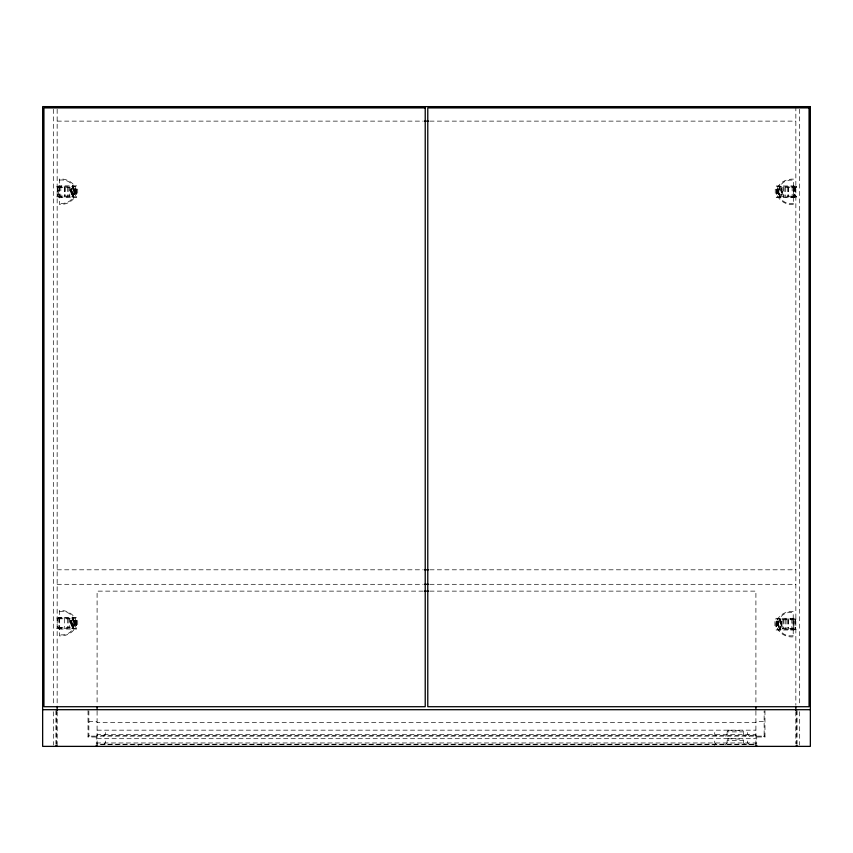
<?xml version="1.0" encoding="UTF-8"?>
<svg xmlns="http://www.w3.org/2000/svg" width="853" height="853" viewBox="0 0 853 853"><rect width="100%" height="100%" fill="white"/><g stroke="black" fill="none" stroke-linecap="round" stroke-linejoin="round"><path stroke-width="0.64" stroke-dasharray="4.26 3.2" d="M76.407 189.142L76.407 194.26L77.719 194.26L77.719 189.142L76.407 189.142L76.407 194.26M76.407 620.621L76.407 625.739L77.719 625.739L77.719 620.621L76.407 620.621L76.407 625.739M776.55 189.27L776.55 194.388L775.238 194.388L775.238 189.27L776.55 189.27L776.55 194.388M776.251 621.581L776.251 626.699L774.929 626.699L774.929 621.581L776.251 621.581L776.251 626.699M73.753 189.633L74.04 188.758L74.04 194.644L74.648 189.153L76.184 188.78L76.184 194.623L74.648 194.249L74.04 188.758M73.753 621.101L74.04 620.227L74.04 626.123L74.648 620.621L76.184 620.248L76.184 626.102L74.648 625.729L74.04 620.227M779.205 193.898L778.917 194.772L778.917 188.876L778.309 194.377L776.774 194.751L776.774 188.897L778.309 189.27L778.917 194.772M778.906 626.219L778.608 627.094L778.608 621.197L778 626.699L776.465 627.072L776.465 621.219L778 621.592L778.608 627.094M755.427 735.638L755.907 734.433L97.093 734.433L98.735 736.139L754.265 736.139L755.427 735.638L97.573 735.638M755.427 744.168L755.907 742.963L97.093 742.963L98.735 744.669L754.265 744.669L755.427 744.168L97.573 744.168M88.861 710.975L88.861 735.286L88.03 736.992L97.093 736.992L96.272 736.139L89.682 736.139L88.03 736.992L88.03 710.549M74.861 194.644L74.861 188.758M74.861 626.123L74.861 620.227M778.096 188.876L778.096 194.772M777.787 621.197L777.787 627.094M88.861 722.32L89.682 721.467L96.272 721.467L97.093 722.32L755.907 722.32L756.728 721.467L763.318 721.467L764.139 722.32M97.093 735.286L96.272 736.139L96.272 744.306M764.97 710.549L764.97 736.992L755.907 736.992L756.728 736.139L763.318 736.139L764.139 735.286L764.139 710.975M103.682 736.139L105.324 734.433L105.324 730.168M103.682 744.669L105.324 742.963L105.324 738.698M728.729 730.168L727.087 731.874L743.56 731.874L741.907 730.168M725.434 736.139L727.087 734.433L727.087 730.168L743.07 730.669M728.729 738.698L727.087 740.404L743.56 740.404L741.907 738.698M725.434 744.669L727.087 742.963L727.087 738.698L743.07 739.199M59.433 180.1C79.212 177.851 79.212 205.552 59.433 203.302M793.525 203.43C773.746 205.669 773.746 177.978 793.525 180.218M59.433 611.58C79.212 609.33 79.212 637.031 59.433 634.781M793.215 635.752C773.447 637.991 773.447 610.3 793.215 612.539M57.151 121.126L423.173 121.126M429.827 121.126L795.849 121.126M796.563 186.711L777.115 186.711L777.115 196.947L796.563 196.947M57.151 569.804L423.173 569.804M429.827 569.804L795.849 569.804M57.151 584.305L423.173 584.305M429.827 584.305L795.849 584.305M423.173 591.129L97.093 591.129L97.093 704.365M429.827 591.129L755.907 591.129L755.907 704.365M97.093 730.168L755.907 730.168M97.093 738.698L755.907 738.698M749.318 736.139L747.676 734.433L747.676 730.168M745.202 736.139L743.56 734.433L743.56 730.168M749.318 744.669L747.676 742.963L747.676 738.698M745.202 744.669L743.56 742.963L743.56 738.698M716.381 736.139L714.729 734.433L714.729 730.168M716.381 744.669L714.729 742.963L714.729 738.698M763.318 736.139L764.97 736.992L764.139 735.286M755.907 735.286L756.728 736.139L756.728 744.306M88.861 735.286L89.682 736.139M778.917 188.876L779.205 189.75M778.608 621.197L778.906 622.072M74.04 194.644L73.753 193.77M74.04 626.123L73.753 625.249M799.687 109.291L799.687 705.058M799.687 711.722L799.687 745.042M797.086 710.549L797.086 744.232M796.553 186.711L796.563 187.436L781.668 187.436L781.668 196.211L796.563 196.211L796.553 196.947M796.265 710.549L796.265 744.232M795.956 186.711L795.956 187.436M795.956 196.211L795.956 196.947M795.849 106.625L795.849 705.058M795.849 711.722L795.849 743.709M795.689 187.436L795.689 196.211M795.657 619.022L795.646 619.758M795.646 628.533L795.657 629.258M795.422 187.436L795.422 196.211M795.38 619.758L795.422 628.533M795.124 619.758L795.124 628.533M794.335 186.711L794.335 185.975L776.283 185.975L776.283 197.672L794.335 197.672L794.335 196.947M794.378 187.436L794.314 196.211M794.239 186.711L794.239 196.947M793.972 186.711L793.972 196.947M793.834 619.022L793.834 629.258M793.631 186.711L793.631 187.436M793.631 196.211L793.631 196.947M793.663 619.022L793.663 619.758M793.663 628.533L793.663 629.258M793.375 185.975L793.375 186.711M793.279 187.436L793.279 196.211M793.375 196.947L793.375 197.672M793.322 619.022L793.322 619.758M793.322 628.533L793.322 629.258M792.97 619.758L792.97 628.533M792.608 186.711L792.608 187.436M792.608 196.211L792.608 196.947M792.309 619.022L792.309 619.758M792.309 628.533L792.309 629.258M792.149 186.711L792.149 196.947M791.84 619.022L791.84 629.258M791.104 185.975L791.232 187.436M791.232 196.211L791.104 197.672M790.934 619.022L790.934 619.758M790.934 628.533L790.934 629.258M790.795 618.297L790.795 619.022M790.795 629.258L790.795 629.994M788.652 187.436L788.652 196.211M788.321 187.436L788.321 196.211M788.343 619.758L788.343 628.533M788.012 619.758L788.012 628.533M787.276 187.436L787.276 196.211M786.967 619.758L786.967 628.533M785.528 187.436L785.528 196.211M785.218 619.758L785.218 628.533M784.131 187.436L784.131 196.211M783.822 619.758L783.822 628.533M783.246 186.711L783.246 196.947M782.937 619.022L782.937 629.258M782.062 188.897L782.062 194.751M781.753 621.219L781.753 627.072M781.359 188.897L781.359 194.751M781.06 621.219L781.06 627.072M780.762 186.711L780.708 196.947M780.452 619.022L780.452 629.258M780.356 619.022L780.356 629.258M779.759 185.975L779.759 197.672M779.525 618.297L779.45 629.994M777.979 188.897L777.979 194.751M777.84 188.876L777.84 194.772M777.723 188.897L777.723 194.751M777.669 621.219L777.669 627.072M777.541 621.197L777.541 627.094M755.907 711.018L755.907 745.522M714.729 744.669L714.729 745.522M591.204 744.669L591.204 745.522M261.796 744.669L261.796 745.522M138.271 744.669L138.271 745.522M97.093 711.018L97.093 745.522M75.117 188.758L75.117 194.644M75.117 620.227L75.117 626.123M74.979 188.78L74.979 194.623M74.979 620.248L74.979 626.102M71.599 188.78L71.599 194.623M71.599 620.248L71.599 626.102M70.895 188.78L70.895 194.623M70.895 620.248L70.895 626.102M69.711 186.583L69.711 196.819M69.711 618.062L69.711 628.298M68.826 187.319L68.826 196.094M68.826 618.788L68.826 627.563M67.43 187.319L67.43 196.094M67.43 618.788L67.43 627.563M65.681 187.319L65.681 196.094M64.636 187.319L64.636 196.094M64.306 187.319L64.306 196.094M64.306 618.788L64.306 627.563M61.853 185.858L61.853 186.583M61.853 196.819L61.853 197.555M61.853 617.327L61.853 618.062M61.853 628.298L61.853 629.024M61.725 186.583L61.725 187.319M61.725 196.094L61.725 196.819M61.725 618.062L61.725 618.788M61.725 627.563L61.725 628.298M60.808 186.583L60.808 196.819M60.808 618.062L60.808 618.788M60.808 627.563L60.808 628.298M60.35 186.583L60.35 187.319M60.35 196.094L60.35 196.819M60.35 618.062L60.35 618.788M60.35 627.563L60.35 628.298M59.678 187.319L59.678 196.094M59.678 618.788L59.678 627.563M59.582 185.858L59.582 186.583M59.582 196.819L59.582 197.555M59.582 617.327L59.582 618.062M59.582 628.298L59.582 629.024M58.985 186.583L58.985 187.319M58.985 196.094L58.985 196.819M58.985 618.062L58.985 618.788M58.985 627.563L58.985 628.298M58.814 186.583L58.814 196.819M58.814 618.062L58.814 628.298M58.718 618.788L58.622 617.327L76.674 617.327L76.674 629.024L58.622 629.024L58.718 627.563M57.535 187.319L57.535 196.094M57.226 187.319L57.268 196.094M57.226 618.788L57.226 627.563M57.151 109.259L57.151 705.058M57.151 711.722L57.151 746.375M56.735 710.549L56.735 744.232M55.914 710.549L55.914 744.232M53.312 109.291L53.312 705.058M53.312 711.722L53.312 745.042M76.29 191.701C76.002 200.007 67.035 205.04 59.433 204.4L59.433 179.002C67.035 178.362 76.002 183.395 76.29 191.701M76.29 623.18C76.002 631.476 67.035 636.519 59.433 635.88L59.433 610.481C67.035 609.842 76.002 614.874 76.29 623.18M777.211 188.513C774.289 197.992 784.867 205.541 793.525 204.528L793.525 179.13C786.924 178.682 779.631 182.052 777.211 188.513M776.902 620.835C773.98 630.314 784.557 637.863 793.215 636.839L793.215 611.452C786.626 611.004 779.333 614.373 776.902 620.835M76.674 185.858L58.622 185.858L58.622 197.555L76.674 197.555L76.674 185.858M75.842 186.583L56.394 186.583L56.405 187.319L71.289 187.319L71.289 196.094L56.394 196.094L56.394 196.819L75.842 196.819L75.842 186.583M71.801 188.78L70.682 188.78L70.682 194.623L71.801 194.623L71.801 188.78M782.265 188.897L781.156 188.897L781.156 194.751L782.265 194.751L782.265 188.897M75.842 618.062L56.394 618.062L56.394 618.788L71.289 618.788L71.289 627.563L56.394 627.563L56.394 628.298L75.842 628.298L75.842 618.062M794.026 618.297L775.974 618.297L775.974 629.994L794.026 629.994L794.026 618.297M796.254 619.022L776.806 619.022L776.806 629.258L796.254 629.258L796.244 628.533L781.359 628.533L781.359 619.758L796.254 619.758L796.254 619.022M71.801 620.248L70.682 620.248L70.682 626.102L71.801 626.102L71.801 620.248M781.966 621.219L780.847 621.219L780.847 627.072L781.966 627.072L781.966 621.219M73.198 197.555L73.198 185.858L73.134 197.555M73.198 629.024L73.198 617.327L73.134 629.024M72.292 196.819L72.292 186.583L72.196 196.819M72.292 628.298L72.292 618.062L72.249 628.298"/><path stroke-width="1.28" d="M97.093 745.522L96.272 746.375L96.272 745.522M797.086 745.522L796.265 746.375L796.265 745.522M424.506 121.126L428.494 121.126M424.506 569.804L428.494 569.804M424.506 584.305L428.494 584.305M424.506 591.129L428.494 591.129M42.65 709.696L810.35 709.696M755.907 745.522L756.728 746.375L756.728 745.522M55.914 745.522L56.735 746.375L56.735 745.522M795.849 706.391L795.849 710.389M755.907 707.03L755.907 709.696M97.093 707.03L97.093 709.696M57.151 706.391L57.151 710.389M810.35 106.625L42.65 106.625L42.65 746.375L810.35 746.375L810.35 106.625M425.22 107.904L43.929 107.904L43.929 706.71L425.22 706.71L425.22 107.904M809.07 107.904L427.779 107.904L427.779 706.71L809.07 706.71L809.07 107.904"/></g></svg>
